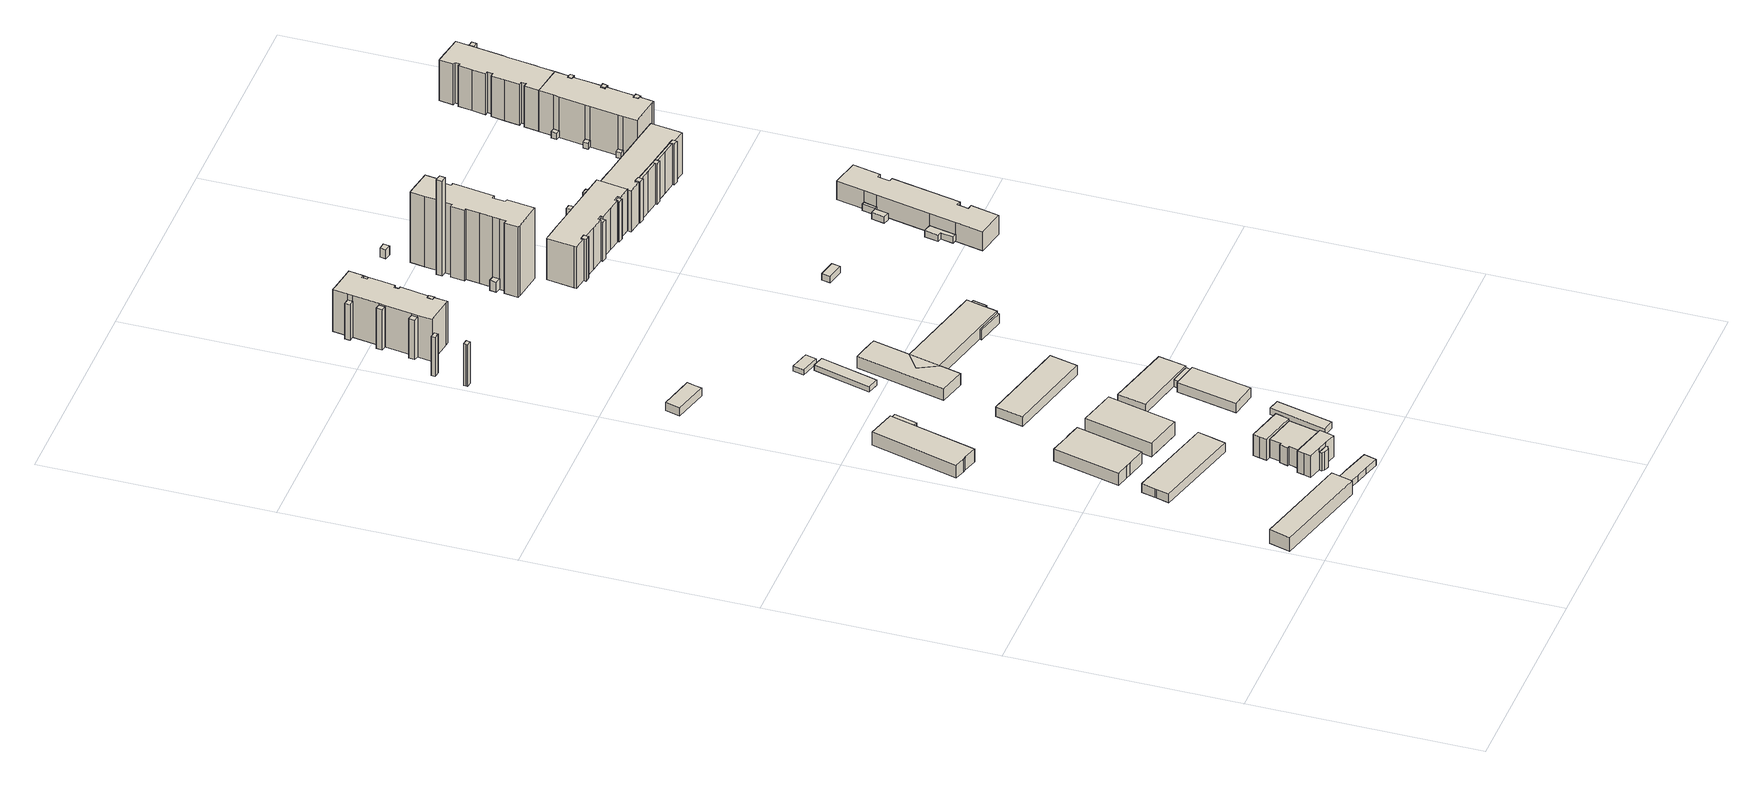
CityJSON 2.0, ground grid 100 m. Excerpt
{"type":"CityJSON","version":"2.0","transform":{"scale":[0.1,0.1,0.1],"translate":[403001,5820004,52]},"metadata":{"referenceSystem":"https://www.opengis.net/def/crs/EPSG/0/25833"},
"CityObjects":{
"building1":{"type":"Building","attributes":{"Gemeindeschluessel":"11000010","BezugspunktDach":"2200","function":"31001_2000","measuredHeight":8.21,"storeysAboveGround":1},"address":[{"country":"Germany","locality":"Berlin","thoroughfareNumber":"5 (29)","thoroughfareName":"Warener Straße"}],"geometry":[{"type":"Solid","lod":"1","boundaries":[[[[0,1,2,3]],[[4,5,6,7]],[[4,7,3,2]],[[5,4,2,1]],[[6,5,1,0]],[[7,6,0,3]]]]}]},
"building2":{"type":"Building","attributes":{"Gemeindeschluessel":"11000010","BezugspunktDach":"2200","function":"31001_2000","measuredHeight":5.08,"storeysAboveGround":1},"address":[{"country":"Germany","locality":"Berlin","thoroughfareNumber":"5 (33)","thoroughfareName":"Warener Straße"}],"geometry":[{"type":"Solid","lod":"1","boundaries":[[[[8,9,10,11,12,13,14,15]],[[16,17,18,19,20,21,22,23]],[[16,23,15,14]],[[17,16,14,13]],[[18,17,13,12]],[[19,18,12,11]],[[20,19,11,10]],[[21,20,10,9]],[[22,21,9,8]],[[23,22,8,15]]]]}]},
"building3":{"type":"Building","attributes":{"Gemeindeschluessel":"11000010","BezugspunktDach":"2200","function":"31001_2000","measuredHeight":2.81,"storeysAboveGround":1},"address":[{"country":"Germany","locality":"Berlin","thoroughfareNumber":"5 (30)","thoroughfareName":"Warener Straße"}],"geometry":[{"type":"Solid","lod":"1","boundaries":[[[[24,25,26,27,28,29,30,31]],[[32,33,34,35,36,37,38,39]],[[32,39,31,30]],[[33,32,30,29]],[[34,33,29,28]],[[35,34,28,27]],[[36,35,27,26]],[[37,36,26,25]],[[38,37,25,24]],[[39,38,24,31]]]]}]},
"building4":{"type":"Building","attributes":{"Gemeindeschluessel":"11000010","BezugspunktDach":"2200","function":"31001_2000","measuredHeight":7.09,"storeysAboveGround":1},"address":[{"country":"Germany","locality":"Berlin","thoroughfareNumber":"5 (36)","thoroughfareName":"Warener Straße"}],"geometry":[{"type":"Solid","lod":"1","boundaries":[[[[40,41,42,43,44,45,46,47]],[[48,49,50,51,52,53,54,55]],[[48,55,47,46]],[[49,48,46,45]],[[50,49,45,44]],[[51,50,44,43]],[[52,51,43,42]],[[53,52,42,41]],[[54,53,41,40]],[[55,54,40,47]]]]}]},
"building5":{"type":"Building","attributes":{"Gemeindeschluessel":"11000010","function":"31001_2000"},"address":[{"country":"Germany","locality":"Berlin","thoroughfareNumber":"5 (41)","thoroughfareName":"Warener Straße"}],"children":["building5-1","building5-2"]},
"building5-1":{"type":"BuildingPart","attributes":{"BezugspunktDach":"2200","measuredHeight":6.8,"storeysAboveGround":1},"parents":["building5"],"geometry":[{"type":"Solid","lod":"1","boundaries":[[[[56,57,58,59,60,61]],[[62,63,64,65,66,67]],[[62,67,61,60]],[[63,62,60,59]],[[64,63,59,58],[68,69,70,63]],[[65,64,58,57]],[[66,65,57,56]],[[67,66,56,61]],[[69,68,63,70]]]]}]},
"building5-2":{"type":"BuildingPart","attributes":{"BezugspunktDach":"2200","measuredHeight":5.07,"storeysAboveGround":1},"parents":["building5"],"geometry":[{"type":"Solid","lod":"1","boundaries":[[[[71,72,70,69]],[[63,73,74,68]],[[73,63,70,72]],[[74,73,72,71]],[[68,74,71,69]],[[68,69,70,63]]]]}]},
"building6":{"type":"Building","attributes":{"Gemeindeschluessel":"11000010","function":"31001_2000"},"address":[{"country":"Germany","locality":"Berlin","thoroughfareNumber":"5 (31)","thoroughfareName":"Warener Straße"}],"children":["building6-1","building6-2","building6-3","building6-4"]},
"building6-1":{"type":"BuildingPart","attributes":{"BezugspunktDach":"2200","measuredHeight":11.81,"storeysAboveGround":2},"parents":["building6"],"geometry":[{"type":"MultiSurface","lod":"1","boundaries":[[[75,76,77,78,79,80,81,82,83]],[[84,85,86,87,88,89,90,91,92]],[[84,92,83,82]],[[85,84,82,81]],[[86,85,81,80]],[[87,86,93,94,95,96,97,98,80,79]],[[88,87,79,78]],[[89,88,78,77]],[[90,89,77,76]],[[99,100,90,91,90,76,75]],[[92,91,75,83]],[[96,95,94,97]],[[98,97,101,94,93]],[[91,90,100,99]]]}]},
"building6-2":{"type":"BuildingPart","attributes":{"BezugspunktDach":"2200","measuredHeight":11.37,"storeysAboveGround":2},"parents":["building6"],"geometry":[{"type":"MultiSurface","lod":"1","boundaries":[[[97,96,102,103,104,105,106,107,108,109,110,98]],[[111,112,113,114,115,116,117,118,119,95,94,93]],[[111,93,98,110]],[[112,111,110,109]],[[113,112,109,108]],[[114,113,108,107]],[[115,114,107,106]],[[118,117,104,103]],[[119,118,103,102]],[[95,119,102,96]],[[116,115,106,105]],[[117,116,120,105,104]],[[94,95,96,97]],[[93,94,97,98]]]}]},
"building6-3":{"type":"BuildingPart","attributes":{"BezugspunktDach":"2200","measuredHeight":8.72,"storeysAboveGround":2},"parents":["building6"],"geometry":[{"type":"Solid","lod":"1","boundaries":[[[[121,122,123,100,99,124]],[[91,90,125,126,127,128]],[[91,128,124,99]],[[125,90,100,123]],[[126,125,123,122]],[[127,126,122,121]],[[128,127,121,124]],[[91,99,100,90]]]]}]},
"building6-4":{"type":"BuildingPart","attributes":{"BezugspunktDach":"2200","measuredHeight":11.48,"storeysAboveGround":2},"parents":["building6"],"geometry":[{"type":"MultiSurface","lod":"1","boundaries":[[[129,130,131,132,133,134,135]],[[136,137,138,139,140,117,141]],[[136,141,135,134]],[[137,136,134,133]],[[138,137,133,132]],[[139,138,132,131]],[[140,139,131,130]],[[117,140,130,129]],[[141,117,104,129,135],[117,116,115,106,105,142,105,104]],[[106,115,116,105]],[[116,117,104,105,142]]]}]},
"building7":{"type":"Building","attributes":{"Gemeindeschluessel":"11000010","BezugspunktDach":"2200","function":"31001_2000","measuredHeight":7.39,"storeysAboveGround":1},"address":[{"country":"Germany","locality":"Berlin","thoroughfareNumber":"5 (35)","thoroughfareName":"Warener Straße"}],"geometry":[{"type":"Solid","lod":"1","boundaries":[[[[143,144,145,146,147]],[[148,149,150,151,152]],[[148,152,147,146]],[[149,148,146,145]],[[150,149,145,144]],[[151,150,144,143]],[[152,151,143,147]]]]}]},
"building8":{"type":"Building","attributes":{"Gemeindeschluessel":"11000010","BezugspunktDach":"2200","function":"31001_2000","measuredHeight":3.18,"storeysAboveGround":1},"address":[{"country":"Germany","locality":"Berlin","thoroughfareNumber":"5 (32)","thoroughfareName":"Warener Straße"}],"geometry":[{"type":"Solid","lod":"1","boundaries":[[[[153,154,155,156]],[[157,158,159,160]],[[157,160,156,155]],[[158,157,155,154]],[[159,158,154,153]],[[160,159,153,156]]]]}]},
"building9":{"type":"Building","attributes":{"Gemeindeschluessel":"11000010","BezugspunktDach":"2200","function":"31001_2000","measuredHeight":4.23,"storeysAboveGround":1},"address":[{"country":"Germany","locality":"Berlin","thoroughfareNumber":"5 (46)","thoroughfareName":"Warener Straße"}],"geometry":[{"type":"Solid","lod":"1","boundaries":[[[[161,162,163,164,165]],[[166,167,168,169,170]],[[166,170,165,164]],[[167,166,164,163]],[[168,167,163,162]],[[169,168,162,161]],[[170,169,161,165]]]]}]},
"building10":{"type":"Building","attributes":{"Gemeindeschluessel":"11000010","BezugspunktDach":"2200","function":"51009_1610","measuredHeight":20.33,"storeysAboveGround":0},"address":[{"country":"Germany","locality":"Berlin"}],"geometry":[{"type":"Solid","lod":"1","boundaries":[[[[171,172,173,174,175,176]],[[177,178,179,180,181,182]],[[177,182,176,175]],[[178,177,175,174]],[[179,178,174,173]],[[180,179,173,172]],[[181,180,172,171]],[[182,181,171,176]]]]}]},
"building11":{"type":"Building","attributes":{"Gemeindeschluessel":"11000010","BezugspunktDach":"2200","function":"31001_2000","measuredHeight":5.42,"storeysAboveGround":1},"address":[{"country":"Germany","locality":"Berlin","thoroughfareNumber":"5 (40)","thoroughfareName":"Warener Straße"}],"geometry":[{"type":"Solid","lod":"1","boundaries":[[[[183,184,185,186]],[[187,188,189,190]],[[187,190,186,185]],[[188,187,185,184]],[[189,188,184,183]],[[190,189,183,186]]]]}]},
"building12":{"type":"Building","attributes":{"Gemeindeschluessel":"11000010","function":"31001_2000"},"address":[{"country":"Germany","locality":"Berlin","thoroughfareNumber":"5 (34)","thoroughfareName":"Warener Straße"}],"children":["building12-1","building12-2","building12-3"]},
"building12-1":{"type":"BuildingPart","attributes":{"BezugspunktDach":"2200","measuredHeight":5.08,"storeysAboveGround":1},"parents":["building12"],"geometry":[{"type":"MultiSurface","lod":"1","boundaries":[[[191,192,193,194]],[[195,196,197,198]],[[195,198,194,193]],[[196,195,193,192]],[[197,196,192,191]],[[198,199,200,201,197,191,194]],[[197,201,200,199]]]}]},
"building12-2":{"type":"BuildingPart","attributes":{"BezugspunktDach":"2200","measuredHeight":3.5,"storeysAboveGround":1},"parents":["building12"],"geometry":[{"type":"Solid","lod":"1","boundaries":[[[[202,201,200,203]],[[199,197,204,205]],[[199,205,203,200]],[[204,197,201,202]],[[200,201,197,199]],[[205,204,202,203]]]]}]},
"building12-3":{"type":"BuildingPart","attributes":{"BezugspunktDach":"2200","measuredHeight":5.36,"storeysAboveGround":1},"parents":["building12"],"geometry":[{"type":"MultiSurface","lod":"1","boundaries":[[[206,207,208,209]],[[210,204,211,212]],[[210,212,209,208]],[[213,202,203,205,210,208,207]],[[211,204,207,206]],[[212,211,206,209]],[[204,205,203,202,213]]]}]},
"building13":{"type":"Building","attributes":{"Gemeindeschluessel":"11000010","BezugspunktDach":"2200","function":"51009_1610","measuredHeight":19.17,"storeysAboveGround":0},"address":[{"country":"Germany","locality":"Berlin"}],"geometry":[{"type":"Solid","lod":"1","boundaries":[[[[214,215,216,217]],[[218,219,220,221]],[[218,221,217,216]],[[219,218,216,215]],[[220,219,215,214]],[[221,220,214,217]]]]}]},
"building14":{"type":"Building","attributes":{"Gemeindeschluessel":"11000010","BezugspunktDach":"2200","function":"31001_2000","measuredHeight":2.56,"storeysAboveGround":1},"address":[{"country":"Germany","locality":"Berlin","thoroughfareNumber":"5 (44)","thoroughfareName":"Warener Straße"}],"geometry":[{"type":"Solid","lod":"1","boundaries":[[[[222,223,224,225]],[[226,227,228,229]],[[226,229,225,224]],[[227,226,224,223]],[[228,227,223,222]],[[229,228,222,225]]]]}]},
"building15":{"type":"Building","attributes":{"Gemeindeschluessel":"11000010","BezugspunktDach":"2200","function":"31001_2000","measuredHeight":2.45,"storeysAboveGround":1},"address":[{"country":"Germany","locality":"Berlin","thoroughfareNumber":"5 (45)","thoroughfareName":"Warener Straße"}],"geometry":[{"type":"Solid","lod":"1","boundaries":[[[[230,231,232,233]],[[234,235,236,237]],[[234,237,233,232]],[[235,234,232,231]],[[236,235,231,230]],[[237,236,230,233]]]]}]},
"building16":{"type":"Building","attributes":{"Gemeindeschluessel":"11000010","BezugspunktDach":"2200","function":"51009_1610","measuredHeight":19.16,"storeysAboveGround":0},"address":[{"country":"Germany","locality":"Berlin"}],"geometry":[{"type":"Solid","lod":"1","boundaries":[[[[238,239,240,241]],[[242,243,244,245]],[[242,245,241,240]],[[243,242,240,239]],[[244,243,239,238]],[[245,244,238,241]]]]}]},
"building17":{"type":"Building","attributes":{"Gemeindeschluessel":"11000010","BezugspunktDach":"2200","function":"51009_1610","measuredHeight":19.44,"storeysAboveGround":0},"address":[{"country":"Germany","locality":"Berlin"}],"geometry":[{"type":"Solid","lod":"1","boundaries":[[[[246,247,248,249]],[[250,251,252,253]],[[250,253,249,248]],[[251,250,248,247]],[[252,251,247,246]],[[253,252,246,249]]]]}]},
"building18":{"type":"Building","attributes":{"Gemeindeschluessel":"11000010","BezugspunktDach":"2200","function":"51009_1610","measuredHeight":17.29,"storeysAboveGround":0},"address":[{"country":"Germany","locality":"Berlin"}],"geometry":[{"type":"Solid","lod":"1","boundaries":[[[[254,255,256,257]],[[258,259,260,261]],[[258,261,257,256]],[[259,258,256,255]],[[260,259,255,254]],[[261,260,254,257]]]]}]},
"building19":{"type":"Building","attributes":{"Gemeindeschluessel":"11000010","BezugspunktDach":"2200","function":"51009_1610","measuredHeight":20.39,"storeysAboveGround":0},"address":[{"country":"Germany","locality":"Berlin"}],"geometry":[{"type":"Solid","lod":"1","boundaries":[[[[262,263,264,265,266,267]],[[268,269,270,271,272,273]],[[268,273,267,266]],[[269,268,266,265]],[[270,269,265,264]],[[271,270,264,263]],[[272,271,263,262]],[[273,272,262,267]]]]}]},
"building20":{"type":"Building","attributes":{"Gemeindeschluessel":"11000010","BezugspunktDach":"2200","function":"31001_1010","measuredHeight":20.34,"storeysAboveGround":6},"address":[{"country":"Germany","locality":"Berlin","thoroughfareNumber":"21, 23, 25","thoroughfareName":"Buckower Ring"}],"geometry":[{"type":"Solid","lod":"1","boundaries":[[[[274,275,262,267,266,265,276,277,278,279,280,281,282,283,284,285,286,287,288,289,290,291,292,293,294,295]],[[296,297,298,299,300,301,302,303,304,305,306,307,308,309,310,311,312,313,314,269,268,273,272,315,316,317]],[[296,317,295,294]],[[297,296,294,293]],[[298,297,293,292]],[[299,298,292,291]],[[300,299,291,290]],[[301,300,290,289]],[[302,301,289,288]],[[303,302,288,287]],[[304,303,287,286]],[[305,304,286,285]],[[306,305,285,284]],[[307,306,284,283]],[[308,307,283,282]],[[309,308,282,281]],[[310,309,281,280]],[[311,310,280,279]],[[312,311,279,278]],[[313,312,278,277]],[[314,313,277,276]],[[269,314,276,265]],[[268,269,265,266]],[[273,268,266,267]],[[272,273,267,262]],[[315,272,262,275]],[[316,315,275,274]],[[317,316,274,295]]]]}]},
"building21":{"type":"Building","attributes":{"Gemeindeschluessel":"11000010","function":"31001_2000"},"address":[{"country":"Germany","locality":"Berlin","thoroughfareNumber":"5 (43)","thoroughfareName":"Warener Straße"}],"children":["building21-1","building21-2","building21-3","building21-4"]},
"building21-1":{"type":"BuildingPart","attributes":{"BezugspunktDach":"2200","measuredHeight":6.3,"storeysAboveGround":1},"parents":["building21"],"geometry":[{"type":"MultiSurface","lod":"1","boundaries":[[[318,319,320,321,322,323]],[[324,325,326,327,328,329]],[[324,329,323,322]],[[325,324,322,321]],[[326,330,331,332,325,321,320]],[[327,326,320,319]],[[328,327,333,334,335,319,318]],[[329,328,318,323]],[[325,332,331,330]],[[335,334,333,327]]]}]},
"building21-2":{"type":"BuildingPart","attributes":{"BezugspunktDach":"2200","measuredHeight":4.75,"storeysAboveGround":1},"parents":["building21"],"geometry":[{"type":"MultiSurface","lod":"1","boundaries":[[[336,335,334,337]],[[333,327,338,339]],[[333,339,337,334]],[[338,327,335,336]],[[339,338,336,337]],[[340,327,341,333,334,335]]]}]},
"building21-3":{"type":"BuildingPart","attributes":{"BezugspunktDach":"2200","measuredHeight":2.5,"storeysAboveGround":1},"parents":["building21"],"geometry":[{"type":"MultiSurface","lod":"1","boundaries":[[[342,343,332,331]],[[325,344,345,330]],[[344,325,332,343]],[[345,344,343,342]],[[330,345,342,331]],[[325,346,330,331,332]]]}]},
"building21-4":{"type":"BuildingPart","attributes":{"BezugspunktDach":"2200","measuredHeight":6.3,"storeysAboveGround":1},"parents":["building21"],"geometry":[{"type":"Solid","lod":"1","boundaries":[[[[347,348,349,350,351]],[[352,353,354,355,356]],[[352,356,351,350]],[[353,352,350,349]],[[354,353,349,348]],[[355,354,348,347]],[[356,355,347,351]]]]}]},
"building22":{"type":"Building","attributes":{"Gemeindeschluessel":"11000010","BezugspunktDach":"2200","function":"51009_1610","measuredHeight":18.78,"storeysAboveGround":0},"address":[{"country":"Germany","locality":"Berlin"}],"geometry":[{"type":"Solid","lod":"1","boundaries":[[[[357,358,359,360,361,362]],[[363,364,365,366,367,368]],[[363,368,362,361]],[[364,363,361,360]],[[365,364,360,359]],[[366,365,359,358]],[[367,366,358,357]],[[368,367,357,362]]]]}]},
"building23":{"type":"Building","attributes":{"Gemeindeschluessel":"11000010","BezugspunktDach":"2200","function":"51009_1610","measuredHeight":19.43,"storeysAboveGround":0},"address":[{"country":"Germany","locality":"Berlin"}],"geometry":[{"type":"Solid","lod":"1","boundaries":[[[[369,370,371,372,373,374]],[[375,376,377,378,379,380]],[[375,380,374,373]],[[376,375,373,372]],[[377,376,372,371]],[[378,377,371,370]],[[379,378,370,369]],[[380,379,369,374]]]]}]},
"building24":{"type":"Building","attributes":{"Gemeindeschluessel":"11000010","BezugspunktDach":"2200","function":"51009_1610","measuredHeight":4.92,"storeysAboveGround":0},"address":[{"country":"Germany","locality":"Berlin"}],"geometry":[{"type":"Solid","lod":"1","boundaries":[[[[381,382,383,384]],[[385,386,387,388]],[[385,388,384,383]],[[386,385,383,382]],[[387,386,382,381]],[[388,387,381,384]]]]}]},
"building25":{"type":"Building","attributes":{"Gemeindeschluessel":"11000010","BezugspunktDach":"2200","function":"51009_1610","measuredHeight":20.29,"storeysAboveGround":0},"address":[{"country":"Germany","locality":"Berlin"}],"geometry":[{"type":"Solid","lod":"1","boundaries":[[[[389,390,391,392,393,394]],[[395,396,397,398,399,400]],[[395,400,394,393]],[[396,395,393,392]],[[397,396,392,391]],[[398,397,391,390]],[[399,398,390,389]],[[400,399,389,394]]]]}]},
"building26":{"type":"Building","attributes":{"Gemeindeschluessel":"11000010","BezugspunktDach":"2200","function":"51009_1610","measuredHeight":46.11,"storeysAboveGround":0},"address":[{"country":"Germany","locality":"Berlin"}],"geometry":[{"type":"Solid","lod":"1","boundaries":[[[[401,402,403,404]],[[405,406,407,408]],[[405,408,404,403]],[[406,405,403,402]],[[407,406,402,401]],[[408,407,401,404]]]]}]},
"building27":{"type":"Building","attributes":{"Gemeindeschluessel":"11000010","BezugspunktDach":"2200","function":"31001_1010","measuredHeight":34.29,"storeysAboveGround":11},"address":[{"country":"Germany","locality":"Berlin","thoroughfareNumber":"37, 39","thoroughfareName":"Buckower Ring"}],"geometry":[{"type":"Solid","lod":"1","boundaries":[[[[409,410,411,412,413,414,415,416,417,418,419,420,421,422,423,424,425,426,427,428,429,430,431,432,433,434]],[[435,436,437,438,439,440,441,442,443,444,445,446,447,448,449,450,451,452,453,454,455,456,457,458,459,460]],[[435,460,434,433]],[[436,435,433,432]],[[437,436,432,431]],[[438,437,431,430]],[[439,438,430,429]],[[440,439,429,428]],[[441,440,428,427]],[[442,441,427,426]],[[443,442,426,425]],[[444,443,425,424]],[[445,444,424,423]],[[446,445,423,422]],[[447,446,422,421]],[[448,447,421,420]],[[449,448,420,419]],[[450,449,419,418]],[[451,450,418,417]],[[452,451,417,416]],[[453,452,416,415]],[[454,453,415,414]],[[455,454,414,413]],[[456,455,413,412]],[[457,456,412,411]],[[458,457,411,410]],[[459,458,410,409]],[[460,459,409,434]]]]}]},
"building28":{"type":"Building","attributes":{"Gemeindeschluessel":"11000010","BezugspunktDach":"2200","function":"31001_2000","measuredHeight":3.24,"storeysAboveGround":1},"address":[{"country":"Germany","locality":"Berlin","thoroughfareNumber":"5 (47)","thoroughfareName":"Warener Straße"}],"geometry":[{"type":"Solid","lod":"1","boundaries":[[[[461,462,463,464]],[[465,466,467,468]],[[465,468,464,463]],[[466,465,463,462]],[[467,466,462,461]],[[468,467,461,464]]]]}]},
"building29":{"type":"Building","attributes":{"Gemeindeschluessel":"11000010","BezugspunktDach":"2200","function":"51009_1610","measuredHeight":2.99,"storeysAboveGround":0},"address":[{"country":"Germany","locality":"Berlin"}],"geometry":[{"type":"Solid","lod":"1","boundaries":[[[[469,470,471,472]],[[473,474,475,476]],[[473,476,472,471]],[[474,473,471,470]],[[475,474,470,469]],[[476,475,469,472]]]]}]},
"building30":{"type":"Building","attributes":{"Gemeindeschluessel":"11000010","BezugspunktDach":"2200","function":"51009_1610","measuredHeight":4.46,"storeysAboveGround":0},"address":[{"country":"Germany","locality":"Berlin"}],"geometry":[{"type":"Solid","lod":"1","boundaries":[[[[477,478,479,480]],[[481,482,483,484]],[[481,484,480,479]],[[482,481,479,478]],[[483,482,478,477]],[[484,483,477,480]]]]}]},
"building31":{"type":"Building","attributes":{"Gemeindeschluessel":"11000010","BezugspunktDach":"2200","function":"51009_1610","measuredHeight":18.84,"storeysAboveGround":0},"address":[{"country":"Germany","locality":"Berlin"}],"geometry":[{"type":"Solid","lod":"1","boundaries":[[[[485,486,487,488,489,490]],[[491,492,493,494,495,496]],[[491,496,490,489]],[[492,491,489,488]],[[493,492,488,487]],[[494,493,487,486]],[[495,494,486,485]],[[496,495,485,490]]]]}]},
"building32":{"type":"Building","attributes":{"Gemeindeschluessel":"11000010","BezugspunktDach":"2200","function":"31001_1010","measuredHeight":20.07,"storeysAboveGround":6},"address":[{"country":"Germany","locality":"Berlin","thoroughfareNumber":"41, 43, 45","thoroughfareName":"Buckower Ring"}],"geometry":[{"type":"Solid","lod":"1","boundaries":[[[[497,498,499,500,501,502,503,504,505,506,507,508,509,510,511,512,513,514,515,516,517,518,519,520,521,522,523]],[[524,525,526,527,528,529,530,531,532,533,534,535,536,537,538,539,540,541,542,543,544,545,398,397,396,395,546]],[[524,546,523,522]],[[525,524,522,521]],[[526,525,521,520]],[[527,526,520,519]],[[528,527,519,518]],[[529,528,518,517]],[[530,529,517,516]],[[531,530,516,515]],[[532,531,515,514]],[[533,532,514,513]],[[534,533,513,512]],[[535,534,512,511]],[[536,535,511,510]],[[537,536,510,509]],[[538,537,509,508]],[[539,538,508,507]],[[540,539,507,506]],[[541,540,506,505]],[[542,541,505,504]],[[543,542,504,503]],[[544,543,503,502]],[[545,544,502,501]],[[398,545,501,500]],[[397,398,500,499]],[[396,397,499,498]],[[395,396,498,497]],[[546,395,497,523]]]]}]},
"building33":{"type":"Building","attributes":{"Gemeindeschluessel":"11000010","BezugspunktDach":"2200","function":"51009_1610","measuredHeight":20.05,"storeysAboveGround":0},"address":[{"country":"Germany","locality":"Berlin"}],"geometry":[{"type":"Solid","lod":"1","boundaries":[[[[547,548,549,550]],[[551,552,553,554]],[[551,554,550,549]],[[552,551,549,548]],[[553,552,548,547]],[[554,553,547,550]]]]}]},
"building34":{"type":"Building","attributes":{"Gemeindeschluessel":"11000010","BezugspunktDach":"2200","function":"51009_1610","measuredHeight":19.41,"storeysAboveGround":0},"address":[{"country":"Germany","locality":"Berlin"}],"geometry":[{"type":"Solid","lod":"1","boundaries":[[[[555,556,557,558,559,560]],[[561,562,563,564,565,566]],[[561,566,560,559]],[[562,561,559,558]],[[563,562,558,557]],[[564,563,557,556]],[[565,564,556,555]],[[566,565,555,560]]]]}]},
"building35":{"type":"Building","attributes":{"Gemeindeschluessel":"11000010","BezugspunktDach":"2200","function":"51009_1610","measuredHeight":18.66,"storeysAboveGround":0},"address":[{"country":"Germany","locality":"Berlin"}],"geometry":[{"type":"Solid","lod":"1","boundaries":[[[[567,568,569,570]],[[571,572,573,574]],[[571,574,570,569]],[[572,571,569,568]],[[573,572,568,567]],[[574,573,567,570]]]]}]},
"building36":{"type":"Building","attributes":{"Gemeindeschluessel":"11000010","BezugspunktDach":"2200","function":"51009_1610","measuredHeight":20.14,"storeysAboveGround":0},"address":[{"country":"Germany","locality":"Berlin"}],"geometry":[{"type":"Solid","lod":"1","boundaries":[[[[575,576,577,578,579,580]],[[581,582,583,584,585,586]],[[581,586,580,579]],[[582,581,579,578]],[[583,582,578,577]],[[584,583,577,576]],[[585,584,576,575]],[[586,585,575,580]]]]}]},
"building37":{"type":"Building","attributes":{"Gemeindeschluessel":"11000010","BezugspunktDach":"2200","function":"31001_3065","measuredHeight":3.37,"storeysAboveGround":1},"address":[{"country":"Germany","locality":"Berlin","thoroughfareNumber":"46 (1)","thoroughfareName":"Zum Forsthaus"}],"geometry":[{"type":"Solid","lod":"1","boundaries":[[[[587,588,589,590,591]],[[592,593,594,595,596]],[[592,596,591,590]],[[593,592,590,589]],[[594,593,589,588]],[[595,594,588,587]],[[596,595,587,591]]]]}]},
"building38":{"type":"Building","attributes":{"Gemeindeschluessel":"11000010","BezugspunktDach":"2200","function":"51009_1610","measuredHeight":3.54,"storeysAboveGround":0},"address":[{"country":"Germany","locality":"Berlin"}],"geometry":[{"type":"Solid","lod":"1","boundaries":[[[[597,598,599,600]],[[601,602,603,604]],[[601,604,600,599]],[[602,601,599,598]],[[603,602,598,597]],[[604,603,597,600]]]]}]},
"building39":{"type":"Building","attributes":{"Gemeindeschluessel":"11000010","function":"31001_3065"},"address":[{"country":"Germany","locality":"Berlin","thoroughfareNumber":"3","thoroughfareName":"Zum Forsthaus"}],"children":["building39-1","building39-2","building39-3"]},
"building39-1":{"type":"BuildingPart","attributes":{"BezugspunktDach":"2200","measuredHeight":9.28,"storeysAboveGround":3},"parents":["building39"],"geometry":[{"type":"MultiSurface","lod":"1","boundaries":[[[605,606,607,608,609,610,611,612,613,614,615,616,617,618,619,620]],[[621,622,623,624,625,626,627,628,629,630,631,632,633,634,635,636]],[[621,636,620,619]],[[637,638,639,619,618]],[[622,621,640,641]],[[623,622,618,617]],[[642,643,617,616]],[[624,623,644,645]],[[625,624,616,615]],[[626,625,615,614]],[[627,626,614,613]],[[628,627,613,612]],[[629,628,612,611]],[[630,629,611,610]],[[631,630,610,609]],[[632,631,609,608]],[[633,632,608,607]],[[634,633,607,606]],[[635,634,606,605]],[[636,635,605,620]],[[641,640,639,638,637]],[[645,644,643,642]]]}]},
"building39-2":{"type":"BuildingPart","attributes":{"BezugspunktDach":"2200","measuredHeight":3.01,"storeysAboveGround":3},"parents":["building39"],"geometry":[{"type":"Solid","lod":"1","boundaries":[[[[646,647,638,637,648,649]],[[650,641,640,651,652,653]],[[650,653,649,648]],[[641,650,648,637]],[[651,640,638,647]],[[652,651,647,646]],[[653,652,646,649]],[[640,641,637,638]]]]}]},
"building39-3":{"type":"BuildingPart","attributes":{"BezugspunktDach":"2200","measuredHeight":3.13,"storeysAboveGround":3},"parents":["building39"],"geometry":[{"type":"Solid","lod":"1","boundaries":[[[[643,642,654,655]],[[656,645,644,657]],[[656,657,655,654]],[[645,656,654,642]],[[657,644,643,655]],[[644,645,642,643]]]]}]},
"building40":{"type":"Building","attributes":{"Gemeindeschluessel":"11000010","BezugspunktDach":"2200","function":"51009_1610","measuredHeight":19.54,"storeysAboveGround":0},"address":[{"country":"Germany","locality":"Berlin"}],"geometry":[{"type":"Solid","lod":"1","boundaries":[[[[658,659,660,661,662,663]],[[664,665,666,667,668,669]],[[664,669,663,662]],[[665,664,662,661]],[[666,665,661,660]],[[667,666,660,659]],[[668,667,659,658]],[[669,668,658,663]]]]}]},
"building41":{"type":"Building","attributes":{"Gemeindeschluessel":"11000010","function":"31001_1010"},"address":[{"country":"Germany","locality":"Berlin","thoroughfareNumber":"47, 49, 51","thoroughfareName":"Buckower Ring"}],"children":["building41-1","building41-2","building41-3"]},
"building41-1":{"type":"BuildingPart","attributes":{"BezugspunktDach":"2200","measuredHeight":20.06,"storeysAboveGround":6},"parents":["building41"],"geometry":[{"type":"MultiSurface","lod":"1","boundaries":[[[670,671,672,673,674,675,676,677,678,679,680,681,682,683,684,685,686,687,688]],[[689,690,691,692,693,694,695,696,697,698,699,700,701,702,703,704,705,706,707]],[[689,707,688,687]],[[690,689,687,686]],[[691,690,686,685]],[[692,691,685,684]],[[693,692,684,683]],[[694,693,683,682]],[[695,694,682,681]],[[696,695,681,680]],[[697,696,680,679]],[[698,697,679,678]],[[699,698,678,677]],[[700,699,677,676]],[[701,700,676,675]],[[702,701,675,674]],[[703,702,674,673]],[[703,708,709,710,711]],[[705,704,672,671]],[[706,705,671,670]],[[707,706,670,688]],[[673,709,708,703]],[[704,712,711,710,713,672]]]}]},
"building41-2":{"type":"BuildingPart","attributes":{"BezugspunktDach":"2200","measuredHeight":20.06,"storeysAboveGround":6},"parents":["building41"],"geometry":[{"type":"MultiSurface","lod":"1","boundaries":[[[714,715,673,709,716]],[[708,703,717,718,719]],[[708,719,716,709]],[[717,703,673,715]],[[718,717,715,714]],[[719,718,714,716]],[[720,703,708,709,673]]]}]},
"building41-3":{"type":"BuildingPart","attributes":{"BezugspunktDach":"2200","measuredHeight":20.06,"storeysAboveGround":6},"parents":["building41"],"geometry":[{"type":"MultiSurface","lod":"1","boundaries":[[[721,722,710,672,723]],[[704,711,724,725,726]],[[704,726,723,672]],[[724,711,710,722]],[[725,724,722,721]],[[726,725,721,723]]]}]},
"building42":{"type":"Building","attributes":{"Gemeindeschluessel":"11000010","BezugspunktDach":"2200","function":"51009_1610","measuredHeight":3.61,"storeysAboveGround":0},"address":[{"country":"Germany","locality":"Berlin"}],"geometry":[{"type":"Solid","lod":"1","boundaries":[[[[727,728,729,730]],[[731,732,695,694]],[[731,694,730,729]],[[732,731,729,728]],[[695,732,728,727]],[[694,695,727,730]]]]}]},
"building43":{"type":"Building","attributes":{"Gemeindeschluessel":"11000010","BezugspunktDach":"2200","function":"51009_1610","measuredHeight":19.8,"storeysAboveGround":0},"address":[{"country":"Germany","locality":"Berlin"}],"geometry":[{"type":"Solid","lod":"1","boundaries":[[[[733,734,735,736,737,738]],[[739,740,741,742,743,744]],[[739,744,738,737]],[[740,739,737,736]],[[741,740,736,735]],[[742,741,735,734]],[[743,742,734,733]],[[744,743,733,738]]]]}]},
"building44":{"type":"Building","attributes":{"Gemeindeschluessel":"11000010","BezugspunktDach":"2200","function":"51009_1610","measuredHeight":3.32,"storeysAboveGround":0},"address":[{"country":"Germany","locality":"Berlin"}],"geometry":[{"type":"Solid","lod":"1","boundaries":[[[[745,746,747,748]],[[749,750,751,752]],[[749,752,748,747]],[[750,749,747,746]],[[751,750,746,745]],[[752,751,745,748]]]]}]},
"building45":{"type":"Building","attributes":{"Gemeindeschluessel":"11000010","BezugspunktDach":"2200","function":"51009_1610","measuredHeight":2.83,"storeysAboveGround":0},"address":[{"country":"Germany","locality":"Berlin"}],"geometry":[{"type":"Solid","lod":"1","boundaries":[[[[753,754,755,756]],[[757,758,759,760]],[[757,760,756,755]],[[758,757,755,754]],[[759,758,754,753]],[[760,759,753,756]]]]}]},
"building46":{"type":"Building","attributes":{"Gemeindeschluessel":"11000010","BezugspunktDach":"2200","function":"51009_1610","measuredHeight":2.9,"storeysAboveGround":0},"address":[{"country":"Germany","locality":"Berlin"}],"geometry":[{"type":"Solid","lod":"1","boundaries":[[[[761,762,763,764]],[[765,766,767,768]],[[765,768,764,763]],[[766,765,763,762]],[[767,766,762,761]],[[768,767,761,764]]]]}]},
"building47":{"type":"Building","attributes":{"Gemeindeschluessel":"11000010","BezugspunktDach":"2200","function":"51009_1610","measuredHeight":2.98,"storeysAboveGround":0},"address":[{"country":"Germany","locality":"Berlin"}],"geometry":[{"type":"Solid","lod":"1","boundaries":[[[[769,770,771,772]],[[773,774,775,776]],[[773,776,772,771]],[[774,773,771,770]],[[775,774,770,769]],[[776,775,769,772]]]]}]},
"building48":{"type":"Building","attributes":{"Gemeindeschluessel":"11000010","BezugspunktDach":"2200","function":"31001_1010","measuredHeight":19.87,"storeysAboveGround":6},"address":[{"country":"Germany","locality":"Berlin","thoroughfareNumber":"53, 55, 57","thoroughfareName":"Buckower Ring"}],"geometry":[{"type":"Solid","lod":"1","boundaries":[[[[777,778,779,780,781,782,783,784,785,786,787,788,789,790,791,792,793,794,795,796,797,798,799,800,801,802,803]],[[804,805,806,807,808,809,810,811,812,813,814,815,816,817,818,819,820,821,822,823,824,825,826,827,828,829,830]],[[804,830,803,802]],[[805,804,802,801]],[[806,805,801,800]],[[807,806,800,799]],[[808,807,799,798]],[[809,808,798,797]],[[810,809,797,796]],[[811,810,796,795]],[[812,811,795,794]],[[813,812,794,793]],[[814,813,793,792]],[[815,814,792,791]],[[816,815,791,790]],[[817,816,790,789]],[[818,817,789,788]],[[819,818,788,787]],[[820,819,787,786]],[[821,820,786,785]],[[822,821,785,784]],[[823,822,784,783]],[[824,823,783,782]],[[825,824,782,781]],[[826,825,781,780]],[[827,826,780,779]],[[828,827,779,778]],[[829,828,778,777]],[[830,829,777,803]]]]}]},
"building49":{"type":"Building","attributes":{"Gemeindeschluessel":"11000010","BezugspunktDach":"2200","function":"51009_1610","measuredHeight":19.73,"storeysAboveGround":0},"address":[{"country":"Germany","locality":"Berlin"}],"geometry":[{"type":"Solid","lod":"1","boundaries":[[[[831,832,833,834,835,836]],[[837,838,839,840,841,842]],[[837,842,836,835]],[[838,837,835,834]],[[839,838,834,833]],[[840,839,833,832]],[[841,840,832,831]],[[842,841,831,836]]]]}]},
"building50":{"type":"Building","attributes":{"Gemeindeschluessel":"11000010","BezugspunktDach":"2200","function":"51009_1610","measuredHeight":19.96,"storeysAboveGround":0},"address":[{"country":"Germany","locality":"Berlin"}],"geometry":[{"type":"Solid","lod":"1","boundaries":[[[[843,844,845,846,847,848]],[[849,850,851,852,853,854]],[[849,854,848,847]],[[850,849,847,846]],[[851,850,846,845]],[[852,851,845,844]],[[853,852,844,843]],[[854,853,843,848]]]]}]},
"building51":{"type":"Building","attributes":{"Gemeindeschluessel":"11000010","BezugspunktDach":"2200","function":"51009_1610","measuredHeight":19.9,"storeysAboveGround":0},"address":[{"country":"Germany","locality":"Berlin"}],"geometry":[{"type":"Solid","lod":"1","boundaries":[[[[855,856,857,858,859,860]],[[861,862,863,864,865,866]],[[861,866,860,859]],[[862,861,859,858]],[[863,862,858,857]],[[864,863,857,856]],[[865,864,856,855]],[[866,865,855,860]]]]}]},
"building52":{"type":"Building","attributes":{"Gemeindeschluessel":"11000010","BezugspunktDach":"2200","function":"31001_1010","measuredHeight":19.79,"storeysAboveGround":6},"address":[{"country":"Germany","locality":"Berlin","thoroughfareNumber":"59, 61, 63","thoroughfareName":"Buckower Ring"}],"geometry":[{"type":"Solid","lod":"1","boundaries":[[[[795,794,793,867,868,869,870,871,872,873,874,875,876,877,878,879,880,881,882,883,884,885,886,887,888,889,796]],[[890,891,892,893,894,895,896,897,898,899,900,901,902,903,904,905,906,907,908,909,910,911,912,913,914,915,916]],[[890,916,796,889]],[[891,890,889,888]],[[892,891,888,887]],[[893,892,887,886]],[[894,893,886,885]],[[895,894,885,884]],[[896,895,884,883]],[[897,896,883,882]],[[898,897,882,881]],[[899,898,881,880]],[[900,899,880,879]],[[901,900,879,878]],[[902,901,878,877]],[[903,902,877,876]],[[904,903,876,875]],[[905,904,875,874]],[[906,905,874,873]],[[907,906,873,872]],[[908,907,872,871]],[[909,908,871,870]],[[910,909,870,869]],[[911,910,869,868]],[[912,911,868,867]],[[913,912,867,793]],[[914,913,793,794]],[[915,914,794,795]],[[916,915,795,796]]]]}]},
"building53":{"type":"Building","attributes":{"Gemeindeschluessel":"11000010","BezugspunktDach":"2200","function":"51009_1610","measuredHeight":3.16,"storeysAboveGround":0},"address":[{"country":"Germany","locality":"Berlin"}],"geometry":[{"type":"Solid","lod":"1","boundaries":[[[[917,918,919,920]],[[921,922,923,924]],[[921,924,920,919]],[[922,921,919,918]],[[923,922,918,917]],[[924,923,917,920]]]]}]},
"building54":{"type":"Building","attributes":{"Gemeindeschluessel":"11000010","BezugspunktDach":"2200","function":"51009_1610","measuredHeight":2.99,"storeysAboveGround":0},"address":[{"country":"Germany","locality":"Berlin"}],"geometry":[{"type":"Solid","lod":"1","boundaries":[[[[925,926,927,928]],[[929,930,931,932]],[[929,932,928,927]],[[930,929,927,926]],[[931,930,926,925]],[[932,931,925,928]]]]}]},
"building55":{"type":"Building","attributes":{"Gemeindeschluessel":"11000010","BezugspunktDach":"2200","function":"51009_1610","measuredHeight":20.13,"storeysAboveGround":0},"address":[{"country":"Germany","locality":"Berlin"}],"geometry":[{"type":"Solid","lod":"1","boundaries":[[[[933,934,935,936]],[[907,937,938,908]],[[907,908,936,935]],[[937,907,935,934]],[[938,937,934,933]],[[908,938,933,936]]]]}]}
},
"vertices":[
[444,35,82],[468,128,82],[34,240,82],[7,147,82],[34,240,16],[468,128,16],[444,35,16],[7,147,16],
[550,595,61],[567,657,61],[569,663,61],[584,719,61],[192,821,61],[176,759,61],[175,753,61],[160,698,61],[175,753,18],[176,759,18],[192,821,18],[584,719,18],[569,663,18],[567,657,18],[550,595,18],[160,698,18],
[534,41,44],[590,26,44],[656,7,44],[672,61,44],[603,81,44],[548,97,44],[486,114,44],[471,60,44],[486,114,15],[548,97,15],[603,81,15],[672,61,15],[656,7,15],[590,26,15],[534,41,15],[471,60,15],
[264,907,76],[289,900,76],[371,880,76],[445,1172,76],[387,1187,76],[362,1193,76],[280,1214,76],[206,921,76],[280,1214,18],[362,1193,18],[387,1187,18],[445,1172,18],[371,880,18],[289,900,18],[264,907,18],[206,921,18],
[101,1527,80],[114,1524,80],[176,1507,80],[280,1890,80],[155,1924,80],[52,1541,80],[155,1924,17],[280,1890,17],[176,1507,17],[114,1524,17],[101,1527,17],[52,1541,17],[253,1792,17],[253,1792,68],[280,1890,68],
[284,1783,68],[311,1882,68],[311,1882,17],[284,1783,17],
[557,209,119],[603,197,119],[656,182,119],[664,213,119],[673,245,119],[537,280,119],[515,285,119],[507,255,119],[499,225,119],[507,255,15],[515,285,15],[537,280,15],[673,245,15],[664,213,15],[656,182,15],[603,197,15],[557,209,15],[499,225,15],[537,280,16],[608,261,16],[673,245,16],[673,245,104],[608,261,104],[537,280,104],[557,209,102],[603,197,102],[608,261,38],
[679,243,104],[713,384,104],[708,386,104],[643,402,104],[572,419,104],[561,368,104],[553,370,104],[543,334,104],[552,332,104],[552,332,16],[543,334,16],[553,370,16],[561,368,16],[572,419,16],[643,402,16],[708,386,16],[713,384,16],[679,243,16],[643,402,60],
[565,188,102],[585,182,102],[602,189,102],[555,198,102],[602,189,15],[585,182,15],[565,188,15],[555,198,15],
[708,386,118],[715,412,118],[716,415,118],[724,444,118],[565,485,118],[558,455,118],[551,424,118],[558,455,16],[565,485,16],[724,444,16],[716,415,16],[715,412,16],[551,424,16],[643,402,77],
[592,818,83],[667,1117,83],[584,1138,83],[502,1159,83],[427,859,83],[502,1159,18],[584,1138,18],[667,1117,18],[592,818,18],[427,859,18],
[835,250,45],[896,496,45],[846,509,45],[784,263,45],[846,509,13],[896,496,13],[835,250,13],[784,263,13],
[250,2660,57],[258,2693,57],[267,2725,57],[114,2764,57],[97,2699,57],[114,2764,18],[267,2725,18],[258,2693,18],[250,2660,18],[97,2699,18],
[31,3543,229],[33,3550,229],[35,3561,229],[12,3565,229],[10,3553,229],[9,3547,229],[10,3553,26],[12,3565,26],[35,3561,26],[33,3550,26],[31,3543,26],[9,3547,26],
[848,1307,65],[877,1428,65],[487,1523,65],[457,1402,65],[487,1523,19],[877,1428,19],[848,1307,19],[457,1402,19],
[988,904,59],[1013,1024,59],[725,1098,59],[695,972,59],[725,1098,16],[1013,1024,16],[988,904,16],[695,972,16],[899,925,16],[899,925,51],[988,904,51],
[982,877,51],[892,895,51],[982,877,16],[892,895,16],
[926,615,63],[982,877,63],[869,900,63],[811,637,63],[869,900,16],[926,615,16],[811,637,16],[982,877,27],
[55,3685,218],[57,3701,218],[32,3705,218],[30,3689,218],[32,3705,27],[57,3701,27],[55,3685,27],[30,3689,27],
[537,2032,42],[605,2282,42],[553,2296,42],[484,2046,42],[553,2296,17],[605,2282,17],[537,2032,17],[484,2046,17],
[600,2303,38],[613,2351,38],[528,2375,38],[515,2327,38],[528,2375,13],[613,2351,13],[600,2303,13],[515,2327,13],
[134,3795,218],[139,3822,218],[116,3826,218],[112,3800,218],[116,3826,26],[139,3822,26],[134,3795,26],[112,3800,26],
[156,3938,220],[160,3964,220],[137,3968,220],[133,3942,220],[137,3968,25],[160,3964,25],[156,3938,25],[133,3942,25],
[178,4078,199],[181,4100,199],[155,4104,199],[152,4081,199],[155,4104,27],[181,4100,27],[178,4078,27],[152,4081,27],
[265,3771,228],[269,3771,228],[272,3796,228],[269,3796,228],[257,3798,228],[253,3773,228],[257,3798,24],[269,3796,24],[272,3796,24],[269,3771,24],[265,3771,24],[253,3773,24],
[245,3715,228],[259,3713,228],[290,3919,228],[276,3922,228],[280,3944,228],[294,3942,228],[303,3998,228],[312,4057,228],[299,4059,228],[302,4082,228],[316,4081,228],[326,4144,228],[313,4146,228],[205,4162,228],[191,4165,228],[181,4100,228],[178,4078,228],[160,3964,228],[156,3938,228],[139,3822,228],[134,3795,228],[125,3733,228],[134,3795,24],[139,3822,24],[156,3938,24],[160,3964,24],[178,4078,24],[181,4100,24],[191,4165,24],[205,4162,24],[313,4146,24],[326,4144,24],[316,4081,24],[302,4082,24],[299,4059,24],[312,4057,24],[303,3998,24],[294,3942,24],[280,3944,24],[276,3922,24],[290,3919,24],[259,3713,24],[245,3715,24],[125,3733,24],
[669,1817,70],[1083,1717,70],[1099,1785,70],[1116,1853,70],[703,1953,70],[627,1899,70],[703,1953,14],[1116,1853,14],[1099,1785,14],[1083,1717,14],[669,1817,14],[627,1899,14],[1101,1792,14],[1101,1792,39],[1116,1853,39],[958,1747,14],[958,1747,62],[1083,1717,62],
[1080,1707,62],[956,1737,62],[1080,1707,14],[956,1737,14],[1083,1717,30],[1046,1726,14],
[1145,1781,39],[1160,1842,39],[1160,1842,14],[1145,1781,14],[1112,1838,14],
[646,1722,70],[743,2114,70],[684,2129,70],[625,2143,70],[528,1751,70],[625,2143,14],[684,2129,14],[743,2114,14],[646,1722,14],[528,1751,14],
[290,3919,215],[296,3918,215],[299,3941,215],[294,3942,215],[280,3944,215],[276,3922,215],[280,3944,28],[294,3942,28],[299,3941,28],[296,3918,28],[290,3919,28],[276,3922,28],
[312,4057,219],[321,4056,219],[325,4079,219],[316,4081,219],[302,4082,219],[299,4059,219],[302,4082,25],[316,4081,25],[325,4079,25],[321,4056,25],[312,4057,25],[299,4059,25],
[665,3634,72],[669,3663,72],[645,3668,72],[640,3639,72],[645,3668,23],[669,3663,23],[665,3634,23],[640,3639,23],
[853,3329,219],[854,3339,219],[855,3349,219],[833,3353,219],[832,3342,219],[830,3332,219],[832,3342,16],[833,3353,16],[855,3349,16],[854,3339,16],[853,3329,16],[830,3332,16],
[701,3870,485],[705,3896,485],[678,3900,485],[674,3874,485],[678,3900,24],[705,3896,24],[701,3870,24],[674,3874,24],
[651,3545,364],[778,3526,364],[795,3647,364],[783,3650,364],[789,3705,364],[804,3703,364],[830,3883,364],[817,3884,364],[825,3939,364],[838,3937,364],[848,4003,364],[738,4021,364],[725,4023,364],[714,3960,364],[705,3896,364],[701,3870,364],[697,3841,364],[683,3843,364],[674,3782,364],[687,3781,364],[678,3721,364],[669,3663,364],[665,3634,364],[661,3605,364],[647,3608,364],[637,3548,364],[647,3608,21],[661,3605,21],[665,3634,21],[669,3663,21],[678,3721,21],[687,3781,21],[674,3782,21],[683,3843,21],[697,3841,21],[701,3870,21],[705,3896,21],[714,3960,21],[725,4023,21],[738,4021,21],[848,4003,21],[838,3937,21],[825,3939,21],[817,3884,21],[830,3883,21],[804,3703,21],[789,3705,21],[783,3650,21],[795,3647,21],[778,3526,21],[651,3545,21],[637,3548,21],
[1198,2404,48],[1205,2441,48],[1131,2457,48],[1123,2419,48],[1131,2457,16],[1205,2441,16],[1198,2404,16],[1123,2419,16],
[878,3470,48],[881,3490,48],[858,3493,48],[854,3473,48],[858,3493,18],[881,3490,18],[878,3470,18],[854,3473,18],
[739,4114,69],[744,4141,69],[714,4145,69],[710,4119,69],[714,4145,25],[744,4141,25],[739,4114,25],[710,4119,25],
[995,3306,206],[997,3316,206],[998,3327,206],[977,3331,206],[975,3320,206],[974,3311,206],[975,3320,18],[977,3331,18],[998,3327,18],[997,3316,18],[995,3306,18],[974,3311,18],
[832,3342,217],[833,3353,217],[855,3349,217],[854,3339,217],[914,3329,217],[975,3320,217],[977,3331,217],[998,3327,217],[997,3316,217],[1060,3306,217],[1116,3297,217],[1117,3309,217],[1142,3305,217],[1141,3293,217],[1201,3284,217],[1203,3296,217],[1219,3403,217],[1221,3418,217],[1161,3427,217],[1140,3430,217],[1023,3448,217],[1001,3451,217],[878,3470,217],[854,3473,217],[792,3482,217],[774,3362,217],[774,3352,217],[774,3362,16],[792,3482,16],[854,3473,16],[878,3470,16],[1001,3451,16],[1023,3448,16],[1140,3430,16],[1161,3427,16],[1221,3418,16],[1219,3403,16],[1203,3296,16],[1201,3284,16],[1141,3293,16],[1142,3305,16],[1117,3309,16],[1116,3297,16],[1060,3306,16],[997,3316,16],[998,3327,16],[977,3331,16],[975,3320,16],[914,3329,16],[774,3352,16],
[1023,3448,218],[1025,3468,218],[1002,3471,218],[1001,3451,218],[1002,3471,18],[1025,3468,18],[1023,3448,18],[1001,3451,18],
[1139,3286,212],[1141,3293,212],[1142,3305,212],[1117,3309,212],[1116,3297,212],[1115,3289,212],[1116,3297,18],[1117,3309,18],[1142,3305,18],[1141,3293,18],[1139,3286,18],[1115,3289,18],
[1161,3427,204],[1165,3446,204],[1143,3449,204],[1140,3430,204],[1143,3449,18],[1165,3446,18],[1161,3427,18],[1140,3430,18],
[1284,3247,218],[1285,3256,218],[1287,3269,218],[1265,3273,218],[1263,3259,218],[1261,3251,218],[1263,3259,17],[1265,3273,17],[1287,3269,17],[1285,3256,17],[1284,3247,17],[1261,3251,17],
[1598,2339,42],[1610,2397,42],[1597,2399,42],[1583,2402,42],[1571,2346,42],[1583,2402,11],[1597,2399,11],[1610,2397,11],[1598,2339,11],[1571,2346,11],
[1307,3389,52],[1311,3411,52],[1287,3415,52],[1283,3393,52],[1287,3415,17],[1311,3411,17],[1307,3389,17],[1283,3393,17],
[1645,1897,102],[1673,2021,102],[1651,2025,102],[1661,2075,102],[1682,2070,102],[1744,2372,102],[1727,2376,102],[1737,2428,102],[1755,2424,102],[1782,2545,102],[1662,2573,102],[1636,2451,102],[1623,2394,102],[1573,2158,102],[1548,2043,102],[1522,1922,102],[1548,2043,10],[1573,2158,10],[1623,2394,10],[1636,2451,10],[1662,2573,10],[1782,2545,10],[1755,2424,10],[1737,2428,10],[1727,2376,10],[1744,2372,10],[1682,2070,10],[1661,2075,10],[1651,2025,10],[1673,2021,10],[1645,1897,10],[1522,1922,10],[1573,2158,43],[1548,2043,43],[1548,2043,40],[1548,2043,13],[1573,2158,13],[1636,2451,44],[1623,2394,44],[1623,2394,13],[1636,2451,13],
[1540,2102,43],[1529,2047,43],[1534,2167,43],[1521,2106,43],[1534,2167,13],[1529,2047,13],[1540,2102,13],[1521,2106,13],
[1622,2454,44],[1610,2397,44],[1622,2454,13],[1610,2397,13],
[1425,3226,211],[1426,3233,211],[1427,3246,211],[1405,3249,211],[1403,3237,211],[1402,3229,211],[1403,3237,15],[1405,3249,15],[1427,3246,15],[1426,3233,15],[1425,3226,15],[1402,3229,15],
[1263,3259,213],[1265,3273,213],[1287,3269,213],[1546,3226,213],[1569,3222,213],[1567,3211,213],[1628,3201,213],[1630,3212,213],[1648,3337,213],[1589,3346,213],[1566,3350,213],[1456,3366,213],[1428,3371,213],[1307,3389,213],[1283,3393,213],[1219,3403,213],[1203,3296,213],[1201,3284,213],[1199,3269,213],[1201,3284,13],[1203,3296,13],[1219,3403,13],[1283,3393,13],[1307,3389,13],[1428,3371,13],[1456,3366,13],[1566,3350,13],[1589,3346,13],[1648,3337,13],[1630,3212,13],[1628,3201,13],[1567,3211,13],[1569,3222,13],[1546,3226,13],[1287,3269,13],[1265,3273,13],[1263,3259,13],[1199,3269,13],[1427,3246,13],[1427,3246,213],[1405,3249,213],[1405,3249,13],[1319,3264,13],[1316,3264,213],
[1485,3224,213],[1545,3214,213],[1426,3233,213],[1545,3214,13],[1485,3224,13],[1426,3233,13],[1546,3226,146],
[1344,3246,213],[1403,3237,213],[1285,3256,213],[1403,3237,13],[1344,3246,13],[1285,3256,13],
[1456,3366,49],[1460,3389,49],[1431,3393,49],[1428,3371,49],[1431,3393,13],[1460,3389,13],
[1566,3201,215],[1567,3211,215],[1569,3222,215],[1546,3226,215],[1545,3214,215],[1544,3205,215],[1545,3214,17],[1546,3226,17],[1569,3222,17],[1567,3211,17],[1566,3201,17],[1544,3205,17],
[1589,3346,49],[1591,3369,49],[1569,3372,49],[1566,3350,49],[1569,3372,15],[1591,3369,15],[1589,3346,15],[1566,3350,15],
[1665,3456,41],[1668,3479,41],[1651,3482,41],[1648,3459,41],[1651,3482,12],[1668,3479,12],[1665,3456,12],[1648,3459,12],
[1687,3600,41],[1690,3622,41],[1670,3625,41],[1667,3603,41],[1670,3625,12],[1690,3622,12],[1687,3600,12],[1667,3603,12],
[1708,3736,42],[1712,3761,42],[1693,3764,42],[1689,3740,42],[1693,3764,12],[1712,3761,12],[1708,3736,12],[1689,3740,12],
[1784,3376,208],[1796,3374,208],[1806,3436,208],[1794,3438,208],[1797,3459,208],[1809,3458,208],[1818,3518,208],[1827,3580,208],[1815,3582,208],[1818,3602,208],[1830,3601,208],[1839,3661,208],[1848,3724,208],[1837,3726,208],[1840,3745,208],[1851,3744,208],[1860,3804,208],[1849,3806,208],[1738,3823,208],[1721,3825,208],[1712,3761,208],[1708,3736,208],[1690,3622,208],[1687,3600,208],[1668,3479,208],[1665,3456,208],[1656,3397,208],[1665,3456,9],[1668,3479,9],[1687,3600,9],[1690,3622,9],[1708,3736,9],[1712,3761,9],[1721,3825,9],[1738,3823,9],[1849,3806,9],[1860,3804,9],[1851,3744,9],[1840,3745,9],[1837,3726,9],[1848,3724,9],[1839,3661,9],[1830,3601,9],[1818,3602,9],[1815,3582,9],[1827,3580,9],[1818,3518,9],[1809,3458,9],[1797,3459,9],[1794,3438,9],[1806,3436,9],[1796,3374,9],[1784,3376,9],[1656,3397,9],
[1806,3436,209],[1814,3434,209],[1818,3456,209],[1809,3458,209],[1797,3459,209],[1794,3438,209],[1797,3459,12],[1809,3458,12],[1818,3456,12],[1814,3434,12],[1806,3436,12],[1794,3438,12],
[1827,3580,212],[1835,3578,212],[1839,3600,212],[1830,3601,212],[1818,3602,212],[1815,3582,212],[1818,3602,12],[1830,3601,12],[1839,3600,12],[1835,3578,12],[1827,3580,12],[1815,3582,12],
[1848,3724,210],[1857,3723,210],[1860,3742,210],[1851,3744,210],[1840,3745,210],[1837,3726,210],[1840,3745,11],[1851,3744,11],[1860,3742,11],[1857,3723,11],[1848,3724,11],[1837,3726,11],
[1870,3866,208],[1874,3890,208],[1892,4010,208],[1896,4032,208],[1915,4156,208],[1918,4178,208],[1927,4237,208],[1804,4257,208],[1791,4259,208],[1781,4198,208],[1795,4196,208],[1792,4174,208],[1778,4176,208],[1768,4116,208],[1758,4057,208],[1775,4055,208],[1771,4031,208],[1755,4033,208],[1745,3973,208],[1735,3909,208],[1752,3907,208],[1749,3886,208],[1731,3888,208],[1731,3888,10],[1749,3886,10],[1752,3907,10],[1735,3909,10],[1745,3973,10],[1755,4033,10],[1771,4031,10],[1775,4055,10],[1758,4057,10],[1768,4116,10],[1778,4176,10],[1792,4174,10],[1795,4196,10],[1781,4198,10],[1791,4259,10],[1804,4257,10],[1927,4237,10],[1918,4178,10],[1915,4156,10],[1896,4032,10],[1892,4010,10],[1874,3890,10],[1870,3866,10],[1860,3804,10],[1849,3806,10],[1738,3823,10],[1721,3825,10],
[1891,3864,42],[1895,3886,42],[1874,3890,42],[1870,3866,42],[1874,3890,11],[1895,3886,11],[1891,3864,11],[1870,3866,11],
[1916,4008,41],[1920,4030,41],[1896,4032,41],[1892,4010,41],[1896,4032,11],[1920,4030,11],[1916,4008,11],[1892,4010,11],
[1936,4153,211],[1939,4175,211],[1918,4178,211],[1915,4156,211],[1939,4175,10],[1936,4153,10]
]}
